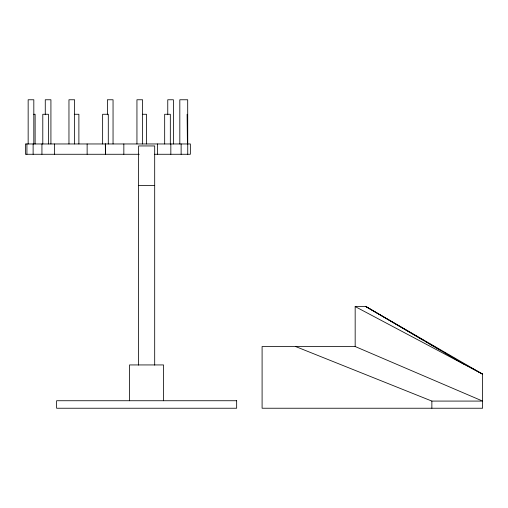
<?xml version="1.0" encoding="UTF-8"?>
<svg xmlns="http://www.w3.org/2000/svg" width="508" height="508" viewBox="0 0 508 508"><rect width="100%" height="100%" fill="white"/><g stroke="black" fill="none" stroke-linecap="round" stroke-linejoin="round"><path stroke-width="0.76" d="M33.693 114.268L35.122 114.268L35.122 143.961M74.282 114.268L78.886 114.268L78.886 143.961M142.367 114.268L146.501 114.268L146.501 143.961M187.122 114.268L187.408 143.961M139.275 154.273L25.4 154.273L25.4 143.961L190.36 143.961L190.36 154.273L154.356 154.273M138.582 185.42L154.692 185.42M355.168 346.52L355.168 306.565L365.912 306.565L482.6 374.136L482.6 408.235L262.096 408.235L262.096 346.52L355.168 346.52L482.6 401.079L431.864 401.079L295.561 346.52M355.168 306.565L482.6 374.136L470.097 367.284M464.541 364.236L465.931 364.998M467.322 365.76L468.706 366.522M417.894 336.982L365.912 306.565L464.306 364.439M419.259 337.782L424.047 340.582M425.418 341.382L427.469 342.582M428.835 343.383L433.622 346.183M434.994 346.983L437.045 348.183M438.41 348.983L439.782 349.783M444.57 352.584L446.621 353.784M447.986 354.584L449.358 355.384M454.146 358.184L455.511 358.991M105.321 143.961L105.423 154.273L105.423 143.961M431.864 401.079L431.864 408.235M187.75 154.273L187.693 99.765L179.819 99.765L179.819 143.961M181.127 143.961L181.127 154.273M173.393 143.961L173.393 99.765L167.761 99.765L167.761 114.757M170.834 143.961L170.834 154.273M170.326 143.961L170.326 114.268L164.675 114.268L164.675 143.961M163.544 400.736L163.544 364.935L129.534 364.935L129.534 400.736M157.385 143.961L157.385 154.273M154.692 365.112L154.692 145.948L138.582 145.948L138.582 365.112M142.589 143.961L142.589 99.765L136.944 99.765L136.944 143.961M123.838 143.961L123.838 154.273M113.049 143.961L113.049 99.765L107.379 99.765L107.379 114.757M108.293 143.961L108.293 114.268L102.635 114.268L102.635 143.961M87.135 143.961L87.135 154.273M74.625 143.961L74.625 99.765L68.961 99.765L68.961 143.961M54.534 143.961L54.534 154.273M50.921 143.961L50.921 99.765L45.269 99.765L45.269 114.757M48.45 143.961L48.45 114.268L42.793 114.268L42.793 143.961M41.935 143.961L41.935 154.273M33.82 143.961L33.82 99.765L28.156 99.765L28.156 143.961M33.122 143.961L33.122 154.273M26.924 143.961L26.924 154.273M236.658 400.736L56.617 400.736L56.617 408.235L236.658 408.235L236.658 400.736"/></g></svg>
